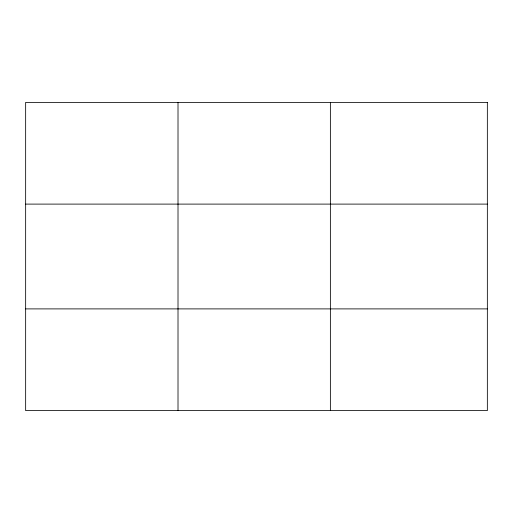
<?xml version="1.0" encoding="UTF-8"?>
<svg xmlns="http://www.w3.org/2000/svg" width="513" height="513" viewBox="0 0 513 513"><rect width="100%" height="100%" fill="white"/><g stroke="black" fill="none" stroke-linecap="round" stroke-linejoin="round"><path stroke-width="0.77" d="M178.011 410.612L178.011 102.388M330.372 410.612L330.372 102.388M25.65 204.103L487.35 204.103M25.65 308.897L487.35 308.897M487.35 102.388L487.35 410.612L25.65 410.612L25.65 102.388L487.35 102.388"/></g></svg>
